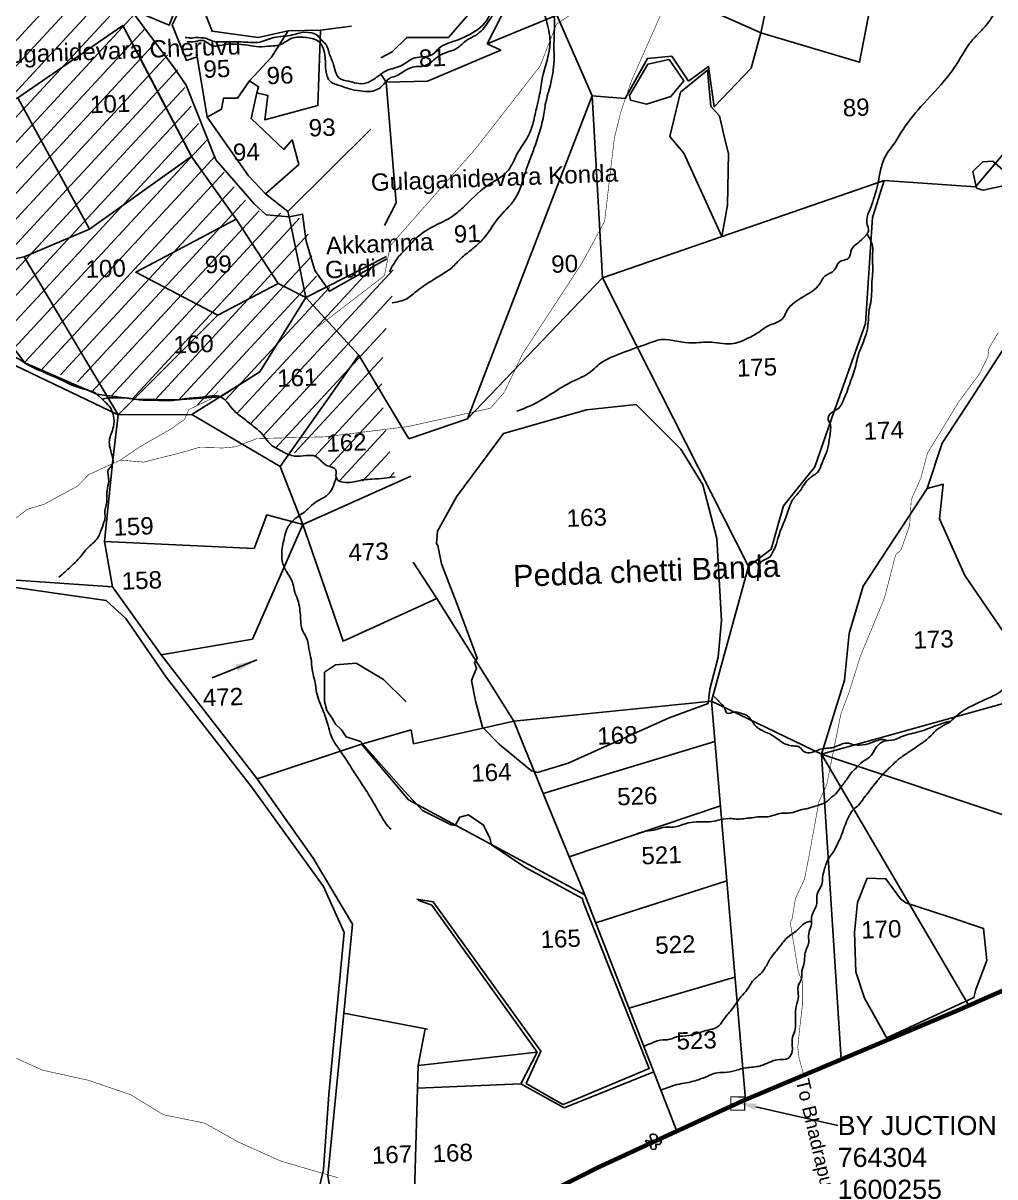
# Model space of a CAD drawing. Header units: feet. Extents: x 758300 to 768654, y 1597949 to 1607646.
# Drawn here: x 762955 to 764732, y 1600102 to 1602210 of the extents above; entities that cross this region are included whole.
import ezdxf
from ezdxf import colors
from ezdxf.entities.mleader import LeaderData, LeaderLine
from ezdxf.math import Vec2, Vec3

# ---------------------------------------------------------------- set-up
doc = ezdxf.new("R2010")
doc.units = ezdxf.units.FT
doc.header["$LTSCALE"] = 15
doc.header["$MEASUREMENT"] = 0
doc.linetypes.add('ACAD_ISO02W100', pattern=[15, 12, -3])
doc.linetypes.add('HIDDEN2', pattern=[0.1875, 0.125, -0.0625])
for name, color, linetype in [('CRDS STONES', 7, 'Continuous'), ('HILLS', 17, 'Continuous'), ('PLOT', 7, 'Continuous'), ('PLOT NO', 7, 'Continuous'), ('ROAD', 6, 'Continuous'), ('TANKS AND STREAMS', 4, 'Continuous'), ('TEXT', 1, 'Continuous'), ('VILLAGE BOUNDARY', 5, 'Continuous'), ('VILLAGE N STONES', 1, 'Continuous'), ('VILLAGE STONES', 240, 'Continuous')]:
    doc.layers.add(name, color=color, linetype=linetype)
doc.styles.get("Standard").update_dxf_attribs({"font": 'arial.ttf'})
doc.linetypes.add('DOTS', pattern='A,1e-06,-3,["●",Standard,S=3,R=0,X=-1.25,Y=-1.25],-3', length=6.000001)
doc.dimstyles.get("Standard").update_dxf_attribs({"dimtxt": 0.18, "dimasz": 40, "dimexe": 0.18, "dimexo": 0.0625, "dimgap": 0.09, "dimtad": 0, "dimtih": 1, "dimtoh": 1, "dimdec": 4, "dimzin": 0, "dimdsep": 46, "dimtxsty": 'Standard', "dimcen": 0.09, "dimadec": 0, "dimazin": 0, "dimtfac": 1, "dimtdec": 4, "dimtofl": 0, "dimtmove": 0, "dimatfit": 3, "dimfxl": 1, "dimtolj": 1, "dimtzin": 0, "dimarcsym": 0})

msp = doc.modelspace()

# ---------------------------------------------------------------- hatches: boundary and pattern name
at = {"layer": 'TANKS AND STREAMS'}
h = msp.add_hatch(dxfattribs=at)
h.set_pattern_fill('ANSI31', color=256, scale=252.94763, angle=2.2151624, style=0)
edge = h.paths.add_edge_path()
edge.add_spline(control_points=[(763635.6, 1601381.5), (763616.5, 1601466.3), (763592.1, 1601574.4), (763646.3, 1601774.3), (763591.1, 1601768.8), (763570, 1601739.4), (763537.7, 1601727.4), (763498.1, 1601725.5), (763478.6, 1601781.9), (763482.5, 1601828.4), (763446.1, 1601871.7), (763402.4, 1601853.8), (763343.5, 1601897.6), (763301.7, 1601975.8), (763261.4, 1602053.9), (763238.1, 1602139), (763189.5, 1602183.3), (763151.8, 1602234.9), (763132.9, 1602263.7), (763120, 1602295.8), (763086.5, 1602314.7), (763055, 1602297.4), (763041.7, 1602271.7), (763017.8, 1602246.3), (762977.9, 1602239), (762939.6, 1602257.1), (762897.5, 1602234.4), (762864.7, 1602225.4), (762816.3, 1602217.9), (762835.2, 1602183), (762839.4, 1602158.1), (762851.6, 1602109), (762850.2, 1602059.4), (762863.2, 1602003.1), (762869.1, 1601961.1), (762887.7, 1601925), (762907.9, 1601891.3), (762894, 1601856.3), (762872.2, 1601831.6), (762854.1, 1601804.1), (762823.6, 1601770), (762858.7, 1601740.2), (762880.1, 1601701.3), (762906, 1601661.7), (762932.2, 1601625.2), (762953.9, 1601592.3), (762993.7, 1601569.9), (763047.4, 1601568.2), (763078.1, 1601532.5), (763124.3, 1601528.9), (763172.9, 1601515.7), (763231.2, 1601530.6), (763277.5, 1601503), (763317.4, 1601541.4), (763342.4, 1601492.8), (763386.5, 1601473.4), (763419.8, 1601414.4), (763480.3, 1601432.3), (763501.2, 1601402.9), (763526.3, 1601400.9), (763523.4, 1601370.5), (763569.9, 1601371.2), (763601.4, 1601377.3), (763627.5, 1601380.5), (763635.6, 1601381.5)], knot_values=[0, 0, 0, 0, 304.84134, 388.464179, 409.495863, 446.903086, 491.826587, 509.876137, 557.870887, 633.723525, 655.222687, 713.643189, 743.149279, 865.683195, 976.141425, 1006.682712, 1128.330576, 1163.034778, 1198.985267, 1231.415678, 1265.481942, 1299.183486, 1325.345105, 1352.616566, 1400.854602, 1435.18581, 1472.585428, 1530.449964, 1558.651132, 1578.84626, 1625.031326, 1642.810539, 1728.860178, 1772.184138, 1816.356807, 1854.169373, 1895.356332, 1925.058301, 1959.288595, 1993.445923, 2028.896646, 2073.130224, 2101.974915, 2167.400326, 2212.37579, 2237.626239, 2284.714904, 2342.392492, 2391.967102, 2411.680658, 2478.854526, 2541.905506, 2583.194561, 2623.372918, 2658.774653, 2709.508498, 2774.819153, 2830.293595, 2858.35325, 2874.308271, 2893.452113, 2925.437787, 2979.10398, 3003.266637, 3003.266637, 3003.266637, 3003.266637], degree=3, periodic=0)

# ---------------------------------------------------------------- linework, layer by layer
at = {"layer": 'HILLS'}
for points in [[(763233.5, 1602234.4), (763222, 1602206.7), (763174.3, 1602226.6)], [(764063.4, 1602077.9), (764097.2, 1602135.3), (764136, 1602143.6), (764163, 1602104.7), (764139.1, 1602076.1), (764094.9, 1602062.2), (764065.7, 1602069.6), (764063.4, 1602077.9)], [(764157, 1602084.1), (764205.9, 1602124.6), (764212.3, 1602058.2), (764228.3, 1602040.8), (764237, 1602000.7), (764244.3, 1601972.2), (764243, 1601877.8), (764232.1, 1601820.7), (764162.8, 1601972.8), (764137.3, 1602003), (764157, 1602084.1)], [(764697.7, 1601908.8), (764691.2, 1601938.9), (764709.2, 1601956.8), (764727.6, 1601957.8), (764750.1, 1601938.6), (764756, 1601926.1), (764746.3, 1601912.7), (764710.1, 1601905.1), (764697.7, 1601908.8)], [(763710.9, 1601259.6), (763712.9, 1601282.2), (763747.7, 1601344.5), (763833.5, 1601460.4), (763985.3, 1601503.5), (764075.6, 1601513.5), (764157.6, 1601432.1), (764197.5, 1601366.4), (764223.4, 1601268.3), (764232, 1601118.6), (764225.8, 1601051.7), (764210.2, 1600993), (764207.3, 1600966.8), (764136.4, 1600940.6), (763951.5, 1600858.2), (763895.6, 1600841), (763884.3, 1600843.8), (763826.2, 1600892), (763794.9, 1600924.1), (763782.2, 1600972.1), (763775.1, 1601009.3), (763783.7, 1601031.4), (763780.3, 1601041.1), (763785.3, 1601050.1), (763751.3, 1601141.9), (763719.9, 1601222.5), (763713.6, 1601255.7), (763710.9, 1601259.6)], [(762834.2, 1601161.4), (762902.2, 1601184.6), (763107.3, 1601155.5), (763143.1, 1601122.1), (763216.8, 1601015), (763372.9, 1600815), (763504.3, 1600632.5), (763542.3, 1600548.6), (763514, 1600252.4), (763504.6, 1600115.4), (763496.9, 1600084.7), (763495.6, 1600054.7), (763531.3, 1599910.9), (763538.6, 1599881.7)], [(763506.3, 1601024.6), (763526.3, 1601037.9), (763564.3, 1601040.7), (763614.3, 1601010.7), (763655.2, 1600970.2)], [(763506.3, 1601024.6), (763506.2, 1600970.5), (763510.7, 1600954.2), (763520.6, 1600938.9), (763526.4, 1600929.4), (763537.5, 1600918.8), (763545.6, 1600906.4), (763572.2, 1600897.7), (763652.1, 1600807.8), (763685.2, 1600771.8), (763737.6, 1600745.6), (763745.1, 1600744.1), (763753.7, 1600759.6), (763769.3, 1600763.5), (763796.8, 1600744.9), (763808.4, 1600721), (763811.7, 1600708.7), (763872.6, 1600668.3), (763978, 1600610.5), (763979.2, 1600604.7), (764099.7, 1600300.2), (763951.5, 1600238.2), (763941.6, 1600234.1), (763874.6, 1600272.8), (763901.8, 1600332.1), (763705.1, 1600604.4), (763675, 1600609.4)], [(764535.8, 1600352.5), (764493.2, 1600428.8), (764477.4, 1600476.6), (764474.9, 1600548.7), (764480.6, 1600603.6), (764498.3, 1600647.8), (764532.4, 1600646.4), (764558.8, 1600610.2), (764568.9, 1600602.8), (764647, 1600577.1), (764710.7, 1600556.1), (764716.6, 1600497.2), (764696.8, 1600444.6), (764693, 1600429.6), (764533.7, 1600356.2)]]:
    msp.add_lwpolyline(points, dxfattribs=at)
at = {"layer": 'PLOT'}
for points in [[(763995.1, 1602077.4), (764055.9, 1602072.5), (764096.4, 1602145.7), (764140.8, 1602150.1), (764171.5, 1602104.5), (764208.3, 1602131.1), (764218.4, 1602057.2), (764285.9, 1602128.2), (764303.8, 1602192.4), (764165.2, 1602254.5), (764105.8, 1602275.6), (764053.7, 1602305.1), (763931, 1602225.1), (763945.2, 1602348.6), (763932.8, 1602472.2), (763915.4, 1602543.9)], [(764552, 1602390.5), (764508.6, 1602265.2), (764324.7, 1602291.9), (764303.8, 1602192.4), (764484.2, 1602138.7), (764508.6, 1602265.2), (764605.8, 1602261.2), (764678.5, 1602249.9), (764720, 1602326.4), (764698.3, 1602453.7)], [(763147.5, 1602241.2), (763231.3, 1602128.3), (763253.5, 1602097.2), (763307.8, 1601960.2), (763377.5, 1601880.1), (763399.3, 1601860), (763441.4, 1601856.3), (763439.4, 1601866.1), (763398.6, 1601898.6), (763367.3, 1601931.2), (763292, 1602038.6), (763273.7, 1602148.9), (763253.9, 1602142), (763227.5, 1602207.1), (763266.1, 1602284.4)], [(763266.1, 1602284.4), (763300.8, 1602195.3), (763384.7, 1602183.8), (763439.8, 1602196.2), (763498.9, 1602197.2), (763555.6, 1602204.8)], [(763803.1, 1602265.6), (763732.8, 1602184.1), (763656.6, 1602184.3), (763629.6, 1602157.9), (763608.9, 1602146.9)], [(763803.5, 1602172.3), (763842, 1602247.2), (763803.1, 1602265.6)], [(763441.4, 1601856.3), (763471.9, 1601708.7), (763421.3, 1601734.5), (763345, 1601851.8), (763264.2, 1601964.9), (763167.3, 1602149.8), (763137.9, 1602205.8), (762945.7, 1602073.5), (762855.8, 1602034), (762871.8, 1601959.9), (762892.3, 1601912.5), (762903.8, 1601891.4), (762893.4, 1601858.9), (762832.8, 1601776.8), (762725.9, 1601769.7), (762723.4, 1601849.3), (762733.6, 1601982.2)], [(762945.7, 1602073.5), (763137.9, 1602205.8), (763263.3, 1601966.8), (763345, 1601851.8), (763421.3, 1601734.5), (763471.9, 1601708.7), (763387.9, 1601573.1), (763316, 1601527.7), (763236.9, 1601521.9), (763158.4, 1601523.4), (763090.2, 1601532.2), (762958.3, 1601589.5), (762922, 1601637.8), (762844.5, 1601758.7), (762832.8, 1601776.9), (762893.4, 1601858.9), (762903.8, 1601891.4), (762871.8, 1601959.9), (762855.8, 1602034), (762945.7, 1602073.5), (763076.9, 1601833.8), (763263, 1601966.7)], [(763608.5, 1602118), (763618.6, 1602102.1), (763694.3, 1602104.1), (763828.3, 1602160.7), (763803.5, 1602172.3), (763931, 1602225.1), (763995.1, 1602077.4)], [(763555.6, 1602204.8), (763498.9, 1602197.2), (763494.2, 1602059.5), (763397.4, 1602033.5), (763402.9, 1602078.1), (763382.6, 1602082.9), (763385.8, 1602093.9), (763369.4, 1602105.1), (763409.5, 1602148), (763439.8, 1602196.2)], [(764866.8, 1601966.6), (764812.4, 1601715.5), (764689.2, 1601525.8), (764635.3, 1601442.6), (764607.6, 1601360.1), (764637.1, 1601367.7), (764629.9, 1601304.6), (764676.6, 1601201.2), (764770.5, 1601064.2), (764796, 1601037.4), (764814.9, 1600986.1), (764942.9, 1601009.3), (765056.6, 1601183.9), (765028.9, 1601244.9), (765136.2, 1601365.7), (765088.3, 1601442.9), (765080.7, 1601515), (765092.9, 1601559.7), (765061.5, 1601818.6), (765061, 1601847.7), (765082, 1601914.3), (765084.2, 1602106.3), (765082.6, 1602180.9)], [(763369.4, 1602105.1), (763347, 1602073.2), (763321.4, 1602073), (763318.1, 1602053.3), (763292, 1602038.6)], [(763618.6, 1602102.1), (763637, 1601882), (763616, 1601840.2)], [(763382.6, 1602082.9), (763372, 1602036), (763431.7, 1601979.5), (763447.1, 1601996.8), (763459.2, 1601951.9), (763398.6, 1601898.6)], [(762725.9, 1601769.7), (762732.1, 1601734.1), (762844.5, 1601758.7), (762957.1, 1601783.3), (763076.9, 1601833.8), (762945.7, 1602073.5)], [(763767.8, 1601487.1), (763942.3, 1601940.4), (763995.1, 1602077.4), (764014, 1601744.6)], [(763439.4, 1601866.1), (763590.7, 1602016.6)], [(765318.3, 1601900.8), (765200.6, 1601923.2), (765082, 1601914.3), (764949.1, 1601919.2), (764866.8, 1601966.6), (764783.9, 1602014.4), (764695.9, 1601911.2), (764529.3, 1601922.7)], [(763076.9, 1601833.8), (763263.8, 1601967.2)], [(763711.7, 1601159.2), (763852.1, 1600934.5), (764213.4, 1600971.5), (764281.2, 1601217.5), (764075.3, 1601623.8), (764014, 1601744.6), (764529.3, 1601922.7), (764507.9, 1601855), (764494.9, 1601661.6), (764433.1, 1601487), (764402.2, 1601399.7), (764344.8, 1601328.5), (764322.8, 1601248.9), (764281.2, 1601217.5)], [(763345, 1601851.8), (763161.3, 1601755), (763311.5, 1601676.6), (763421.3, 1601734.5)], [(763441.4, 1601856.3), (763466.1, 1601861.5), (763472.8, 1601811.8), (763488.7, 1601758.5), (763515.2, 1601720.3), (763620, 1601779.5)], [(762957.1, 1601783.3), (763129.3, 1601494.4)], [(763471.9, 1601708.7), (763619.5, 1601783.7)], [(764014, 1601744.6), (763767.8, 1601487.1), (763660.6, 1601450.4)], [(763129.3, 1601494.4), (762925.6, 1601592), (762813.5, 1601588.2), (762697.4, 1601596.9), (762732.1, 1601734.1), (762543.5, 1601689.5), (762456.9, 1601648.1), (762408.5, 1601547.7), (762452.9, 1601563.4), (762494.6, 1601573.9), (762593.9, 1601551.4), (762697.4, 1601596.9)], [(763569, 1601603.3), (763425.2, 1601400.1), (763263.9, 1601495), (763387.9, 1601573.1), (763471.9, 1601708.7)], [(763471.9, 1601708.7), (763569, 1601603.3), (763660.6, 1601450.4)], [(763311.5, 1601676.6), (763129.3, 1601494.4), (763263.9, 1601495)], [(762649.3, 1601059.7), (762613, 1600996.6), (762519, 1600935.3), (762444.2, 1600877.5), (762418.9, 1600849.7), (762400.9, 1600761.4), (762466.7, 1600610.3), (762489.9, 1600647.6), (762466.7, 1600792.6), (762487.2, 1600838.1), (762532.9, 1600880.8), (762692, 1600945.1), (762674.3, 1601055.8), (762774.7, 1601015.6), (762814.9, 1601166.9), (762889.3, 1601195.9), (763118.9, 1601180.5), (763104.1, 1601263), (763118.7, 1601406.2), (763129.3, 1601494.4)], [(763104.1, 1601263), (763377.6, 1601250.6), (763401, 1601312), (763466.6, 1601294.1), (763425.2, 1601400.1)], [(763466.6, 1601294.1), (763663.7, 1601382.6)], [(764942.9, 1601009.3), (764973.3, 1600734.9), (764814.9, 1600986.1), (764414.4, 1600874.6), (764456.5, 1601009.7), (764465.4, 1601094.8), (764490.7, 1601181.2), (764607.6, 1601360.1)], [(763466.6, 1601294.1), (763374.6, 1601084.4), (763207.6, 1601055.9), (763118.9, 1601180.5)], [(763466.6, 1601294.1), (763540.3, 1601080.9), (763711.7, 1601159.2), (763668.3, 1601225.2)], [(763207.6, 1601055.9), (763383, 1600829.2), (763573.7, 1600892.7), (763664.4, 1600919)], [(764450.4, 1600316.6), (764414.4, 1600874.6), (764213.4, 1600971.5), (764275.4, 1600243.1)], [(763573.7, 1600892.7), (763659.9, 1600791.3), (763981.9, 1600617.4), (763953.4, 1600686.9), (763905.9, 1600802.9), (763852.1, 1600934.5), (763669.1, 1600893.5), (763664.4, 1600919)], [(763905.9, 1600802.9), (764219.7, 1600897.8)], [(764414.4, 1600874.6), (764683.6, 1600415.1)], [(764414.4, 1600874.6), (765138.9, 1600632.7)], [(763383, 1600829.2), (763485.3, 1600684.6), (763557.1, 1600563.9), (763541.4, 1600401.1), (763512.1, 1600103.8), (763545.5, 1599911.5)], [(763953.4, 1600686.9), (764229.7, 1600780.2)], [(764001.9, 1600566), (764241.4, 1600643)], [(764108, 1600293.9), (763944, 1600228.2), (763865, 1600272.2), (763894.6, 1600329.9), (763702.1, 1600598.6), (763677.4, 1600607.9)], [(763981.9, 1600617.4), (764150.2, 1600185.7)], [(764062.7, 1600410.3), (764256.3, 1600467)], [(763541.4, 1600401.1), (763694.3, 1600371.8)], [(763894.6, 1600329.9), (763677.5, 1600305.9), (763690.2, 1600372.6)], [(763677.5, 1600305.9), (763667.1, 1599947.9)], [(763676.3, 1600263.9), (763865, 1600272.2)]]:
    msp.add_lwpolyline(points, dxfattribs=at)
at = {"layer": 'ROAD', "linetype": 'DOTS', "ltscale": 0.5, "const_width": 1}
for points in [[(764184.5, 1602479), (764159.6, 1602457.4), (764128.9, 1602373.7), (764019.2, 1602267.6), (763930.2, 1602208.5), (763918.7, 1602179.2), (763900.2, 1602131.7), (763782.9, 1601981.5), (763692.3, 1601878.6), (763626.5, 1601803.9), (763615.8, 1601749), (763495.4, 1601656.3)], [(763531, 1600100.5), (763489.2, 1600112.6), (763427, 1600130.7), (763347.9, 1600166.2), (763287.5, 1600200.2), (763211.7, 1600215.7), (763152.1, 1600252.2), (763074.2, 1600278.7), (762990.7, 1600297.1), (762923.7, 1600327.6)]]:
    msp.add_lwpolyline(points, dxfattribs=at)
at = {"layer": 'ROAD', "linetype": 'HIDDEN2', "ltscale": 10, "const_width": 1}
for points in [[(763383, 1601451.3), (763506.7, 1601454.3), (763657.9, 1601473), (763750.8, 1601493.5), (763809.4, 1601506.6), (763834.8, 1601535.8), (763868.6, 1601606.5), (763976.9, 1601772.1), (764018.2, 1601848.3), (764035.9, 1602000.1), (764047.8, 1602047.9), (764067.3, 1602105), (764150.8, 1602293.7)], [(764737.9, 1601645.2), (764720.7, 1601616.8), (764718.5, 1601600.4), (764703.7, 1601570.2), (764678, 1601535.4), (764664.7, 1601517.2), (764622.6, 1601448.1), (764608.1, 1601424.4), (764596.4, 1601379.8), (764578.6, 1601339.4), (764575.6, 1601292.6), (764560, 1601247.9), (764550.1, 1601238.8), (764529.6, 1601159.8), (764514, 1601122.1), (764497.8, 1601082.9), (764486, 1601054.6), (764464.5, 1600986.5), (764449.9, 1600947.8), (764429.3, 1600844.7), (764424, 1600818), (764409.9, 1600788), (764391.6, 1600687.7), (764383.6, 1600646.6), (764366.9, 1600610.6), (764360.8, 1600573.7), (764357.4, 1600567.2), (764372, 1600477.9), (764379.6, 1600458.6), (764379.4, 1600413.7), (764373.9, 1600366.4), (764371.1, 1600338.7), (764373.6, 1600319), (764382, 1600287.9)], [(763133.1, 1601411.8), (763168.9, 1601436.2), (763225.6, 1601468.7), (763250.4, 1601486.1), (763258.1, 1601504), (763298.5, 1601523.4), (763311.8, 1601538.7)], [(762507.3, 1600957), (762580.8, 1600990.2), (762601.1, 1601014.9), (762619.9, 1601039), (762643, 1601085), (762657.1, 1601113), (762707.5, 1601152.6), (762773.4, 1601214.7), (762885.5, 1601259.3), (762921.8, 1601281), (762931.2, 1601297.2), (762962.8, 1601321.8), (762993.3, 1601331), (763053.8, 1601363.6), (763075.3, 1601385.3), (763133.1, 1601411.8), (763175.8, 1601408.1), (763251.7, 1601427.4), (763276.7, 1601435), (763320.4, 1601434), (763343.7, 1601436.2), (763383, 1601451.3)]]:
    msp.add_lwpolyline(points, dxfattribs=at)
at = {"layer": 'TANKS AND STREAMS'}
for points in [[(763629.9, 1601699.3), (763656.6, 1601706.8), (763676, 1601721.8), (763703.9, 1601740.5), (763726.2, 1601754.7), (763738.8, 1601763.3), (763755.7, 1601780.6), (763765.4, 1601788.6), (763781.1, 1601801.6), (763797.7, 1601817.5), (763821.8, 1601851.6), (763854.6, 1601889.6), (763873.3, 1601937.9), (763887.5, 1601976.5), (763902.5, 1602023.1), (763906.5, 1602040.4), (763911.2, 1602068.6), (763915.8, 1602085), (763919.9, 1602101.4), (763924.3, 1602124.8), (763925.8, 1602147.3), (763925.5, 1602165.4), (763925.9, 1602223), (763921.5, 1602247), (763909, 1602273.2), (763902.7, 1602302.5), (763909.7, 1602318), (763957.7, 1602357.9), (763975.7, 1602372.4), (763991.5, 1602384), (763993.8, 1602424.4), (764027, 1602453.3), (764041.3, 1602478.6), (764052.9, 1602498.6), (764056.3, 1602522.1), (764069.3, 1602542.6), (764074.3, 1602561.8), (764079.6, 1602571.5), (764084.4, 1602584.1), (764130.1, 1602615.6), (764140.4, 1602642.8), (764143.5, 1602661.5), (764149.8, 1602684.6), (764163.9, 1602701.3), (764193.2, 1602720), (764209.9, 1602730.7), (764225.2, 1602742.2), (764268.9, 1602744.4), (764281.8, 1602744.4), (764321.9, 1602730.2), (764356.6, 1602733.5), (764380.6, 1602729.2), (764441.3, 1602731.6), (764461.9, 1602741.4), (764471, 1602751.8), (764520.3, 1602782.3), (764537.9, 1602795.8), (764556.8, 1602802.2), (764566, 1602808.3), (764572.4, 1602816.7), (764587.3, 1602826.7), (764619.4, 1602837.3), (764635.4, 1602854.1), (764642.8, 1602872), (764650.2, 1602901.8), (764658.5, 1602921.7), (764668.8, 1602940.2), (764672, 1602958.6), (764695.7, 1602984.5), (764702.7, 1603001.3), (764718.7, 1603020.5), (764739.6, 1603035.1), (764773, 1603058.8), (764798.5, 1603076.9), (764820.1, 1603097.7), (764838.2, 1603108.9), (764863, 1603120.8), (764871.3, 1603127.8), (764886, 1603146.8)], [(763857.9, 1601501.4), (763883.9, 1601511.8), (763930, 1601538.6), (763959.1, 1601555.2), (763992, 1601572.6), (764005.7, 1601584.9), (764027.8, 1601598.5), (764101, 1601626.1), (764115, 1601630.9), (764171.8, 1601626), (764208.1, 1601627.4), (764249.3, 1601624.3), (764280.1, 1601634.4), (764301.8, 1601647), (764317, 1601657.1), (764344.7, 1601671.8), (764350, 1601682.4), (764387.7, 1601714.3), (764412.8, 1601736), (764417.7, 1601744.7), (764439.2, 1601760.6), (764446.8, 1601773.2), (764464.9, 1601781.9), (764469.5, 1601796.7), (764480.8, 1601808.4), (764494, 1601820.7), (764500.3, 1601829.9), (764497.3, 1601845.9), (764501.3, 1601865.3), (764506.4, 1601878.7), (764518, 1601918.8), (764522.5, 1601941), (764531.4, 1601967.3), (764548.4, 1601991.6), (764563.5, 1602015.7), (764601.4, 1602063.4), (764651.2, 1602120.3), (764668.1, 1602146), (764682.8, 1602169.7), (764699.5, 1602189.2), (764718.1, 1602209.7), (764733.5, 1602236.2), (764737.8, 1602248.2), (764767.7, 1602296.3), (764797.2, 1602338), (764820.3, 1602376.7), (764827.7, 1602392.5), (764849.2, 1602454.3), (764882.3, 1602474), (764879.2, 1602489.6), (764869.4, 1602522.7), (764862.4, 1602535.2), (764854.8, 1602547.2), (764850.9, 1602562.6), (764850.8, 1602590.9), (764846.4, 1602644.3), (764847.1, 1602662.3), (764846, 1602690.5), (764845.5, 1602715.5), (764846.2, 1602733.9), (764852.9, 1602743.1), (764858.2, 1602741.5), (764864, 1602726.6), (764866.7, 1602704), (764867.9, 1602684.8), (764871.1, 1602676.1), (764877, 1602670), (764886.2, 1602676), (764909.4, 1602690.2), (764925.1, 1602696), (764948.4, 1602704.6), (764958.3, 1602716.1), (764976.5, 1602722), (765004.6, 1602725.3), (765017.5, 1602720.6), (765028.2, 1602726.4), (765050.2, 1602742.1), (765059.8, 1602754.8), (765068.5, 1602763.1), (765077.4, 1602773.7), (765097.3, 1602785.3), (765112.3, 1602787.5), (765129, 1602786.5), (765143.1, 1602795.6), (765150.7, 1602802), (765157.9, 1602809.5), (765165.9, 1602819.5), (765169.5, 1602828.5), (765183.5, 1602836.6), (765194.9, 1602842), (765230, 1602852), (765252, 1602860.2), (765266.4, 1602867.3), (765283.1, 1602869.3), (765326.3, 1602875.3), (765344, 1602876.9)], [(763251.3, 1602184.2), (763259.7, 1602183.2), (763261.9, 1602182.9), (763266.5, 1602183.5), (763280.9, 1602183.6), (763287.3, 1602183), (763301.4, 1602177.6), (763320, 1602175.9), (763335.4, 1602176), (763365.4, 1602175.4), (763384, 1602175.1), (763413.4, 1602183.9), (763447.8, 1602188.6), (763460, 1602192.1), (763482.5, 1602192.6), (763490.4, 1602189.8), (763500.7, 1602179.2), (763509.2, 1602170.7), (763515.4, 1602153.1), (763519.7, 1602142.9), (763525.3, 1602125.3), (763532.5, 1602110.6), (763550.8, 1602104), (763564.6, 1602100.4), (763583.4, 1602100.9), (763592.3, 1602105.4), (763608.5, 1602116.5), (763615.4, 1602121.5), (763644.6, 1602131.7), (763671.5, 1602146.9), (763702.6, 1602152.5), (763715.2, 1602164.4), (763727.7, 1602171.7), (763745.3, 1602178.1), (763810.5, 1602234.4), (763815.9, 1602259.6), (763838.7, 1602274.3), (763850, 1602291.2), (763861.7, 1602301), (763869.7, 1602311), (763901.6, 1602414.6), (763907.9, 1602453.2), (763926.9, 1602519), (763934.4, 1602542.6), (763947.1, 1602564.1), (763953.3, 1602584.1), (763975.6, 1602611.9), (763981.4, 1602625.9), (763984.3, 1602640.7), (763966.4, 1602636.8), (763953.7, 1602625.3), (763943.9, 1602613.8), (763930.6, 1602607.7), (763895.2, 1602592.1), (763874.3, 1602580.6), (763861.9, 1602582.1), (763848, 1602603), (763843.5, 1602618.2), (763835.7, 1602625), (763802.2, 1602621.8), (763722.5, 1602606.1), (763677, 1602593.2), (763662.4, 1602581.6), (763631.7, 1602578), (763586.7, 1602563.6), (763565.6, 1602556.5), (763536.3, 1602548.2), (763518.9, 1602544), (763494.7, 1602534), (763468.6, 1602533.3), (763409.1, 1602520.7)], [(763950.8, 1602433.7), (763941.5, 1602385.4), (763935.4, 1602364.7), (763916.3, 1602337.5), (763905.9, 1602327.2), (763893.9, 1602312.8), (763879.1, 1602299.7), (763867.4, 1602289.4), (763850.5, 1602274.8), (763838.5, 1602259.5), (763824.3, 1602241.9), (763806.1, 1602213), (763782, 1602187.8), (763766.1, 1602179.1), (763749.2, 1602165), (763717.3, 1602151.6), (763686.2, 1602131.4), (763673.8, 1602130.9), (763648.9, 1602120.7), (763639.2, 1602114.6), (763626.5, 1602110.1), (763611, 1602094.8), (763588.3, 1602085.3), (763571.5, 1602086.7), (763551.4, 1602090.1), (763539, 1602094.7), (763518.6, 1602102.1), (763503.6, 1602164.5), (763494.7, 1602177.4), (763474.5, 1602183.8), (763445.5, 1602182.2), (763423.4, 1602170.1), (763408.3, 1602168.4), (763386.5, 1602167.1), (763366.8, 1602169.8), (763315.8, 1602169.7), (763305.7, 1602168.4), (763296.7, 1602171.4), (763284.4, 1602178.4), (763270.1, 1602176.7), (763255.3, 1602175.9)], [(763624.8, 1601755.8), (763640.4, 1601781.9), (763656.7, 1601799.4), (763676.4, 1601819.5), (763707.6, 1601840), (763739.6, 1601857), (763758.9, 1601872.8), (763803.4, 1601913), (763842.2, 1601941.7), (763858.5, 1601971.9), (763877.3, 1602002.2), (763886.7, 1602024.8), (763893.4, 1602054.1), (763898.6, 1602076), (763904, 1602108.8), (763918.4, 1602176.1), (763911.1, 1602216.9), (763901.7, 1602247.2), (763882.3, 1602281.5)], [(764298.2, 1601191.4), (764298, 1601196), (764298.1, 1601201.2), (764299, 1601211.6), (764300.3, 1601219.5), (764303.4, 1601225.1), (764317.7, 1601233.2), (764327, 1601246.5), (764332.3, 1601258.8), (764334.9, 1601268.3), (764355, 1601322.7), (764360.6, 1601337.2), (764374.9, 1601355.3), (764393.1, 1601379.1), (764408.6, 1601391.1), (764415.5, 1601406.9), (764423, 1601424.5), (764430.8, 1601465.3), (764430.2, 1601478.7), (764426.8, 1601485.3), (764430.3, 1601496.2), (764444.6, 1601505.8), (764449.5, 1601511.2), (764456.2, 1601525.1), (764462.7, 1601541.3), (764468.3, 1601557.8), (764473.9, 1601572.6), (764482.1, 1601604.7), (764491, 1601627.8), (764497.4, 1601646.6), (764500.5, 1601667.8), (764501.2, 1601683.2), (764504.5, 1601699.9), (764507.1, 1601742.8), (764508.3, 1601761), (764507.6, 1601786.4), (764508.4, 1601799.7), (764505, 1601811.9), (764497.8, 1601825)], [(762652.9, 1601094.3), (762652.6, 1601097.4), (762650.8, 1601103), (762648.6, 1601109.9), (762651, 1601119.7), (762650.5, 1601139.1), (762648.3, 1601157.8), (762648, 1601159.1), (762643.8, 1601182.1), (762640.7, 1601200.7), (762637.3, 1601214.7), (762634.1, 1601221.1), (762619, 1601251.8), (762610.3, 1601264.8), (762603.6, 1601272.7), (762569, 1601299.8), (762550.2, 1601311.1), (762514.5, 1601339), (762514.2, 1601339.7), (762487.7, 1601366.2), (762477, 1601376.1), (762469.5, 1601385.2), (762432.9, 1601447.9), (762416.7, 1601490.3), (762416.1, 1601510.5), (762410, 1601522.5), (762409.1, 1601524), (762403, 1601532.8), (762402.4, 1601546.1), (762405.2, 1601570.8), (762415.8, 1601585.8), (762424.5, 1601601.1), (762436.1, 1601616.8), (762440.2, 1601625.4), (762451.3, 1601657.2), (762466.7, 1601667.7), (762484.3, 1601666.7), (762498.7, 1601659.6), (762508.8, 1601655.4), (762527.6, 1601655.5), (762542.6, 1601655.4), (762559.4, 1601652.1), (762575.6, 1601650.4), (762585.1, 1601650.5), (762593.7, 1601650.6), (762601.4, 1601648.8), (762618.4, 1601637.6), (762630.1, 1601631.3), (762642.1, 1601637.4), (762650.9, 1601645.1), (762681.2, 1601658.6), (762730.6, 1601666.4), (762745.2, 1601658.7), (762757.9, 1601654.1), (762770.9, 1601651.3), (762809.4, 1601637.6), (762833, 1601628.6), (762858.7, 1601623.7), (762859.4, 1601623.7), (762876.9, 1601619.7), (762887.7, 1601617.8), (762909.8, 1601609.8), (762926.1, 1601603.7), (762940.2, 1601600), (762955.7, 1601591.1), (763025.6, 1601558), (763047.6, 1601547.7), (763069.5, 1601540.8), (763080.1, 1601537.5), (763093.9, 1601529.2), (763102.4, 1601520.5), (763112.6, 1601510.4), (763120.4, 1601472.6), (763113, 1601447.5), (763114.2, 1601433.7), (763119.5, 1601413.1), (763118.4, 1601403), (763110.7, 1601393.4), (763111.1, 1601382.9), (763111.8, 1601373.9), (763108.8, 1601355.6), (763107.4, 1601329.6), (763104.8, 1601319), (763105.2, 1601307.6), (763103.2, 1601298.4), (763097.1, 1601281.3), (763093.1, 1601272), (763085.7, 1601262.6), (763074.6, 1601252.7), (763057.3, 1601232), (763041.7, 1601216.9), (763032.3, 1601207.9), (763020.8, 1601197.7)], [(764650.2, 1600934.4), (764678.1, 1600956.8), (764693.7, 1600964.9), (764713.6, 1600974.5), (764736.4, 1600985.2), (764756.2, 1600998.4), (764773.2, 1601007.1), (764785.7, 1601016.3), (764801.6, 1601022.2), (764816.4, 1601030.7), (764837.4, 1601042), (764862, 1601052), (764876, 1601061.3), (764901.7, 1601075.9), (764914.9, 1601087.2), (764933.3, 1601100.1), (764949.7, 1601114.9), (764963.6, 1601126.8), (764979, 1601139.2), (764987.2, 1601151.5), (764998.5, 1601165.4), (765012.7, 1601183.1), (765020.2, 1601193.5), (765013.7, 1601222.6), (765012.6, 1601241.9), (765016.4, 1601255.5), (765017.2, 1601268.3), (765021.4, 1601288.6), (765030.1, 1601303.8), (765039, 1601320.2), (765049.4, 1601330.4), (765059.5, 1601341.9), (765068.5, 1601364.7), (765081.2, 1601379.3), (765096.1, 1601395.6), (765108.1, 1601417.1), (765139.5, 1601441.8), (765157.9, 1601459.1), (765175.5, 1601484), (765198.5, 1601506.3), (765216.7, 1601528.1), (765227.3, 1601543.8), (765234.7, 1601550.9), (765263.2, 1601564.3), (765278.5, 1601575.5), (765295.7, 1601585.6), (765314.9, 1601592), (765342.5, 1601595.5), (765349.1, 1601608.5), (765351.6, 1601630.9), (765371.4, 1601636.8), (765396, 1601647.5)], [(763635.6, 1601381.5), (763615.8, 1601378.9), (763593.5, 1601377), (763578.4, 1601376), (763552.5, 1601371), (763527.3, 1601380.4), (763526.9, 1601393.9), (763511.9, 1601401.4), (763498.6, 1601411.9), (763490.2, 1601418.6), (763472.9, 1601420.1), (763451.5, 1601419.3), (763429.4, 1601427.3), (763404.1, 1601444.4), (763392.8, 1601458.7), (763376.4, 1601473.5), (763357, 1601488.9), (763339.5, 1601503.7), (763316, 1601527.7), (763282.6, 1601526.7), (763256.2, 1601524.6), (763229.1, 1601521), (763195, 1601521.2), (763167.7, 1601522), (763148.8, 1601524.9), (763121.9, 1601525.7), (763110.8, 1601525.5), (763099.9, 1601523.1)], [(763527.3, 1601380.4), (763511.9, 1601348.1), (763492.8, 1601336.6), (763479.6, 1601326), (763472, 1601319), (763450.2, 1601302.7), (763437.4, 1601285.5), (763433, 1601271.1), (763430.3, 1601258.2), (763428.1, 1601242.1), (763428.9, 1601227.6), (763437.2, 1601207.4), (763448.6, 1601185.8), (763451.8, 1601170.8), (763456, 1601159.9), (763462.1, 1601128.6), (763463, 1601113.5), (763466.5, 1601099.1), (763474.6, 1601084.3), (763477.6, 1601067.2), (763480, 1601057.1), (763485.2, 1601020.8), (763489.1, 1601004.7), (763491, 1600991.7), (763495.5, 1600975), (763502.6, 1600956.6), (763512.7, 1600926.9), (763518.4, 1600908.2), (763525.3, 1600894.8), (763535.5, 1600879.9), (763559.4, 1600843.3), (763573.9, 1600821.2), (763589.7, 1600795.9), (763611.3, 1600758.8), (763618.1, 1600748), (763627.8, 1600737.3)], [(764218.6, 1600979.8), (764232.3, 1600965.5), (764236.6, 1600960.4), (764241.6, 1600949.6), (764254.9, 1600951.5), (764267, 1600949.2), (764279, 1600944.7), (764290, 1600931.1), (764294.3, 1600925.7), (764300.8, 1600920.6), (764323.9, 1600909.4), (764341.6, 1600896.9), (764362.6, 1600889.5), (764373.4, 1600887.9), (764377.5, 1600884.3), (764380.7, 1600880.6), (764386.4, 1600877.5), (764400.1, 1600878.7), (764408.2, 1600881.8), (764410.3, 1600882.8), (764433.3, 1600886.3), (764449.6, 1600892.3), (764460.9, 1600894.9), (764474.9, 1600891.5), (764494.7, 1600892.3), (764514.7, 1600898.6), (764525.2, 1600901.3), (764534.8, 1600899.2)], [(764396.1, 1600568.1), (764397.9, 1600582.2), (764403.7, 1600594.1), (764406.1, 1600604.5), (764406.6, 1600618.8), (764415.3, 1600636.4), (764416.5, 1600649), (764419.5, 1600662.9), (764426.8, 1600682.7), (764436.8, 1600696.9), (764443, 1600708.8), (764448.4, 1600719.9), (764452.8, 1600731.3), (764464.4, 1600760.5), (764473.4, 1600773.8), (764482.2, 1600781.4), (764491.6, 1600793.3), (764516.9, 1600826.1), (764523.5, 1600834.1), (764540, 1600850.8), (764557.9, 1600867.1), (764574.6, 1600878.8), (764615.1, 1600908.8), (764627.4, 1600920.5), (764650.2, 1600934.3), (764622.4, 1600926.2), (764606.7, 1600919.9), (764589.6, 1600914.5), (764559.6, 1600906), (764547.1, 1600900.9), (764527.1, 1600897.4), (764509.9, 1600879.6), (764505.3, 1600872.2), (764490.3, 1600861), (764476.6, 1600848), (764470.1, 1600841.7), (764460.2, 1600827.9), (764447.3, 1600810.5), (764437.5, 1600799.2), (764432, 1600795.2), (764425.3, 1600788.5), (764413, 1600782.6), (764403.1, 1600779.3), (764387.2, 1600774.9), (764376.6, 1600773), (764361.9, 1600768), (764338.8, 1600766.1), (764324.9, 1600762.2), (764313.3, 1600759.9), (764297.7, 1600759.7), (764284.4, 1600757.9), (764275.7, 1600757.1), (764261.4, 1600755.5), (764250.5, 1600756.8), (764228.8, 1600754.5), (764214.7, 1600751.6), (764200.1, 1600750.7), (764185.5, 1600750.9), (764166.2, 1600747.5), (764144.1, 1600741.2), (764124.5, 1600740.4), (764108.4, 1600735.8), (764088.7, 1600732.6), (764077.6, 1600728.9)], [(764121, 1600260.7), (764138, 1600266.8), (764155.3, 1600271.8), (764171.4, 1600274.7), (764183.6, 1600277.8), (764206.8, 1600286.3), (764220, 1600291.7), (764237.4, 1600292.8), (764257.3, 1600296.6), (764277.2, 1600301.5), (764302, 1600304.7), (764321.8, 1600312.6), (764337.9, 1600316.4), (764353.1, 1600318.4), (764360.9, 1600330.9), (764361, 1600353.1), (764365.5, 1600369), (764367.1, 1600398.1), (764368.2, 1600413.3), (764372.2, 1600432.5), (764372.1, 1600450.5), (764378.1, 1600464.1), (764378.8, 1600478.2), (764383.1, 1600493.9), (764384.2, 1600508.8), (764391.1, 1600531.3), (764391.1, 1600546.8), (764394.6, 1600568.9), (764388.6, 1600567.8), (764368, 1600551.1), (764352.3, 1600539.8), (764343.5, 1600529.6), (764332.1, 1600515.3), (764323.2, 1600504.2), (764312.4, 1600485.6), (764302.4, 1600472.5), (764290.4, 1600461.7), (764278.7, 1600444.3), (764267.3, 1600430.9), (764249.5, 1600406.6), (764242.2, 1600398.1), (764232.2, 1600384.7), (764226.8, 1600378), (764200.9, 1600368.8), (764188.1, 1600364.6), (764171.9, 1600360.4), (764149.3, 1600357.8), (764134.5, 1600352.9), (764125.1, 1600352.6), (764104.5, 1600346.7), (764089.7, 1600341)]]:
    msp.add_spline(points, degree=3, dxfattribs=at)
at = {"layer": 'VILLAGE BOUNDARY', "linetype": 'HIDDEN2', "ltscale": 10, "const_width": 8}
msp.add_lwpolyline([(766412.5, 1601519.7), (766120.9, 1601285.8), (765700.6, 1601082.3), (765754.7, 1600965.6), (765757.8, 1600874), (765524.1, 1600744.5), (765461, 1600759), (765364.1, 1600758.2), (765199.8, 1600653), (765138.9, 1600632.7), (764905.7, 1600512.9), (764664.8, 1600406.8), (764269.9, 1600240.7), (764006.3, 1600119.4), (763667.1, 1599947.9)], dxfattribs=at)
at = {"layer": 'VILLAGE N STONES'}
msp.add_spline([(764097.7, 1600160.7), (764093.5, 1600168.8), (764103.4, 1600167.2), (764101.4, 1600178.1), (764107.9, 1600179.9), (764114.4, 1600175.3), (764110.6, 1600166.7), (764121.8, 1600167.6), (764117.2, 1600161.3), (764111.8, 1600161.4), (764111.8, 1600154.2), (764102.9, 1600154.6), (764102.4, 1600160.8), (764097.4, 1600160.8)], degree=3, dxfattribs=at)
at = {"layer": 'VILLAGE STONES', "linetype": 'ACAD_ISO02W100', "const_width": 2.01}
msp.add_lwpolyline([(764248.7, 1600248.2), (764274.1, 1600248.1), (764274.1, 1600224.1), (764248.7, 1600224.1)], close=True, dxfattribs=at)

# ---------------------------------------------------------------- texts
at = {"layer": 'PLOT NO'}
for s, height, p in [('Guluganidevara Cheruvu', 31.618, (762863.1, 1602134.5)), ('95', 31.62, (763285.5, 1602110.1)), ('81', 31.62, (763679.3, 1602130.2)), ('96', 31.62, (763401, 1602098.4)), ('101', 31.62, (763078.2, 1602045.5)), ('89', 31.62, (764454, 1602039.6)), ('93', 31.62, (763477.9, 1602002.9)), ('94', 31.62, (763339.4, 1601958.1)), ('Gulaganidevara Konda', 31.618, (763591.6, 1601903.4)), ('91', 31.62, (763743.2, 1601808.8)), ('Akkamma', 31.62, (763509.4, 1601787.7)), ('99', 31.62, (763288.2, 1601752.8)), ('90', 31.62, (763921.2, 1601753.8)), ('100', 31.62, (763070, 1601744.6)), ('Gudi', 31.62, (763507.8, 1601743.7)), ('160', 31.62, (763230.6, 1601606.6)), ('175', 31.62, (764260.3, 1601564.1)), ('161', 31.62, (763420.1, 1601545.4)), ('174', 31.62, (764492.1, 1601448.8)), ('162', 31.62, (763510.1, 1601426.8)), ('163', 31.62, (763949.2, 1601289.7)), ('159', 31.62, (763121, 1601273.5)), ('473', 31.62, (763550.5, 1601227.1)), ('158', 31.62, (763136.1, 1601174.9)), ('173', 31.62, (764583, 1601067.1)), ('472', 31.62, (763284.4, 1600961.6)), ('168', 31.62, (764005.2, 1600891.7)), ('164', 31.62, (763774.9, 1600823.9)), ('526', 31.62, (764041.6, 1600780.8)), ('521', 31.62, (764085.9, 1600672.9)), ('170', 31.62, (764487.6, 1600537.3)), ('165', 31.62, (763901.5, 1600520)), ('522', 31.62, (764111.2, 1600509.4)), ('523', 31.62, (764150.1, 1600334.4)), ('168', 31.62, (763704.2, 1600128.7)), ('167', 31.62, (763593.3, 1600125.7))]:
    msp.add_text(s, height=height, rotation=2.2152, dxfattribs=at).set_placement(p)
at = {"layer": 'PLOT NO', "linetype": 'Continuous'}
msp.add_text('To Bhadrapuram 1 Mile ', height=25, rotation=283.2558, dxfattribs=at).set_placement((764367.2, 1600278.1))
at = {"layer": 'TEXT', "color": 0}
msp.add_text('Pedda chetti Banda', height=40, rotation=2.2152, dxfattribs=at).set_placement((763851.7, 1601179.9))

# ---------------------------------------------------------------- leaders
at = {"layer": 'CRDS STONES', "color": 1}
ml = msp.add_multileader_mtext('Standard', dxfattribs=at)
ml.set_content('BY JUCTION\\P764304\\P1600255', color=1)
ml.set_leader_properties()
ml.build(insert=Vec2(0, 0))
ml.multileader.update_dxf_attribs({"dogleg_length": 0.36, "arrow_head_size": 35})
ctx = ml.context
ctx.base_point, ctx.char_height, ctx.arrow_head_size, ctx.landing_gap_size, ctx.plane_origin = Vec3(764444.1, 1600195.9), 35, 35, 0.09, Vec3(764496, 1600060.1)
notes = []
notes.append((ctx, [(0, (1, 1, 0), (764444.1, 1600195.9), (1, 0), 1.396927018504357e-11, [(0, [(764260.3, 1600238)], 0, [])])]))
ctx.mtext.insert, ctx.mtext.flow_direction = Vec3(764444.2, 1600213.6), 5
at = {"layer": 'VILLAGE BOUNDARY'}
msp.add_leader([(763382.5, 1601046.9), (763300.9, 1601013.8)], dimstyle='Standard', override={"dimgap": 0.09, "dimtad": 0}, dxfattribs=at)
for ctx, leaders in notes:
    for number, flags, end, landing, length, lines in leaders:
        leader = LeaderData()
        leader.index, (leader.has_last_leader_line, leader.has_dogleg_vector, leader.attachment_direction) = number, flags
        leader.last_leader_point, leader.dogleg_vector, leader.dogleg_length = Vec3(end), Vec3(landing), length
        for number, points, colour, breaks in lines:
            line = LeaderLine()
            line.index, line.vertices, line.color, line.breaks = number, Vec3.list(points), colors.encode_raw_color(colour), breaks
            leader.lines.append(line)
        ctx.leaders.append(leader)

doc.saveas('drawing.dxf')
